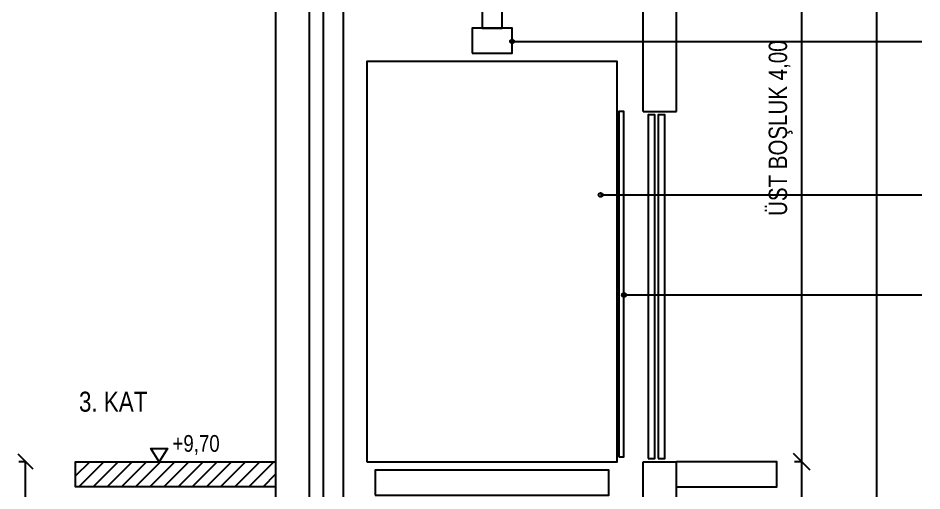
# Model space of a CAD drawing. Header units: centimetres. Extents: x 0 to 14595, y -30 to 2970.
# Drawn here: x 9636 to 10177, y 1838 to 2121 of the extents above; entities that cross this region are included whole.
import ezdxf
from ezdxf.enums import TextEntityAlignment as Align

# ---------------------------------------------------------------- set-up
doc = ezdxf.new("R2010")
doc.units = ezdxf.units.CM
for name, color, linetype in [('ASN-BASLIK', 5, 'CONTINUOUS'), ('ASN-DUVAR', 7, 'CONTINUOUS'), ('ASN-HALAT', 6, 'CONTINUOUS'), ('ASN-KABIN', 5, 'CONTINUOUS'), ('ASN-KAPI', 3, 'CONTINUOUS'), ('ASN-KOT', 2, 'CONTINUOUS'), ('ASN-OLCU', 3, 'CONTINUOUS'), ('ASN-TARAMA', 8, 'CONTINUOUS'), ('ASN-YAZI', 4, 'CONTINUOUS')]:
    doc.layers.add(name, color=color, linetype=linetype)
doc.styles.get("Standard").update_dxf_attribs({"font": 'arial.ttf', "width": 0.8})

msp = doc.modelspace()

# ---------------------------------------------------------------- linework, layer by layer
at = {"layer": 'ASN-DUVAR'}
for p, q in [((9790, 505), (9790, 2255)), ((9810, 505), (9810, 2255)), ((10010, 2065), (10010, 2255)), ((10030, 2065), (10030, 2255)), ((10010, 2065), (10030, 2065)), ((10010, 1765), (10010, 1855)), ((10010, 1855), (10030, 1855)), ((10030, 1765), (10030, 1855))]:
    msp.add_line(p, q, dxfattribs=at)
for points in [[(9790, 1840), (9670, 1840), (9670, 1855), (9790, 1855)], [(10030, 1840), (10090, 1840), (10090, 1855), (10030, 1855)]]:
    msp.add_lwpolyline(points, dxfattribs=at)
at = {"layer": 'ASN-HALAT'}
for p, q in [((9818.5, 545), (9818.5, 2290)), ((9830.5, 545), (9830.5, 2290))]:
    msp.add_line(p, q, dxfattribs=at)
msp.add_lwpolyline([(9913.5, 2115), (9925.5, 2115), (9925.5, 2127), (9913.5, 2127)], close=True, dxfattribs=at)
at = {"layer": 'ASN-KABIN'}
for points in [[(9907.5, 2100), (9931.5, 2100), (9931.5, 2115), (9907.5, 2115)], [(9844.5, 1855), (9994.5, 1855), (9994.5, 2095), (9844.5, 2095)], [(9849.5, 1835), (9989.5, 1835), (9989.5, 1850), (9849.5, 1850)]]:
    msp.add_lwpolyline(points, close=True, dxfattribs=at)
at = {"layer": 'ASN-KAPI'}
for points in [[(9995.5, 1858), (9998.5, 1858), (9998.5, 2065), (9995.5, 2065)], [(10013, 1857), (10017, 1857), (10017, 2063), (10013, 2063)], [(10019, 1857), (10023, 1857), (10023, 2063), (10019, 2063)]]:
    msp.add_lwpolyline(points, close=True, dxfattribs=at)
at = {"layer": 'ASN-KOT'}
msp.add_line((9690, 1855), (9760, 1855), dxfattribs=at)
msp.add_lwpolyline([(9720, 1855), (9715, 1863), (9725, 1863)], close=True, dxfattribs=at)
at = {"layer": 'ASN-OLCU'}
for p, q in [((10105, 1855), (10105, 2255)), ((10150, 505), (10150, 2255)), ((9644.5, 1850.5), (9635.5, 1859.5)), ((10109.95, 1850.05), (10100.05, 1859.95)), ((10109.95, 1850.05), (10100.05, 1859.95)), ((9640, 1855), (9636, 1855)), ((9640, 1555), (9640, 1855)), ((10105, 1855), (10100.6, 1855)), ((10105, 1855), (10100.6, 1855)), ((10105, 645), (10105, 1855))]:
    msp.add_line(p, q, dxfattribs=at)
at = {"layer": 'ASN-TARAMA'}
for p, q in [((9670, 1846.51), (9678.49, 1855)), ((9671.97, 1840), (9686.97, 1855)), ((9680.46, 1840), (9695.46, 1855)), ((9688.94, 1840), (9703.94, 1855)), ((9697.43, 1840), (9712.43, 1855)), ((9705.91, 1840), (9720.91, 1855)), ((9714.4, 1840), (9729.4, 1855)), ((9722.88, 1840), (9737.88, 1855)), ((9731.37, 1840), (9746.37, 1855)), ((9739.85, 1840), (9754.85, 1855)), ((9748.34, 1840), (9763.34, 1855)), ((9756.82, 1840), (9771.82, 1855)), ((9765.31, 1840), (9780.31, 1855)), ((9773.79, 1840), (9788.79, 1855)), ((9782.28, 1840), (9790, 1847.72))]:
    msp.add_line(p, q, dxfattribs=at)
at = {"layer": 'ASN-YAZI'}
for p, q in [((9931.5, 2107), (10177, 2107)), ((9984.5, 2015), (10177, 2015)), ((9998.5, 1955), (10177, 1955))]:
    msp.add_line(p, q, dxfattribs=at)
for centre in [(9931.5, 2107), (9984.5, 2015), (9998.5, 1955)]:
    msp.add_circle(centre, 1.2, dxfattribs=at)

# ---------------------------------------------------------------- texts
at = {"layer": 'ASN-BASLIK', "width": 0.8}
msp.add_text('3. KAT', height=12, dxfattribs=at).set_placement((9672, 1885))
at = {"layer": 'ASN-KOT', "width": 0.8}
msp.add_text('+9,70', height=10, dxfattribs=at).set_placement((9728, 1858), align=Align.BOTTOM_LEFT)
at = {"layer": 'ASN-OLCU', "width": 0.8}
msp.add_text('ÜST BOŞLUK 4,00', height=11, rotation=90, dxfattribs=at).set_placement((10099.5, 2055), align=Align.BOTTOM_CENTER)

doc.saveas('drawing.dxf')
